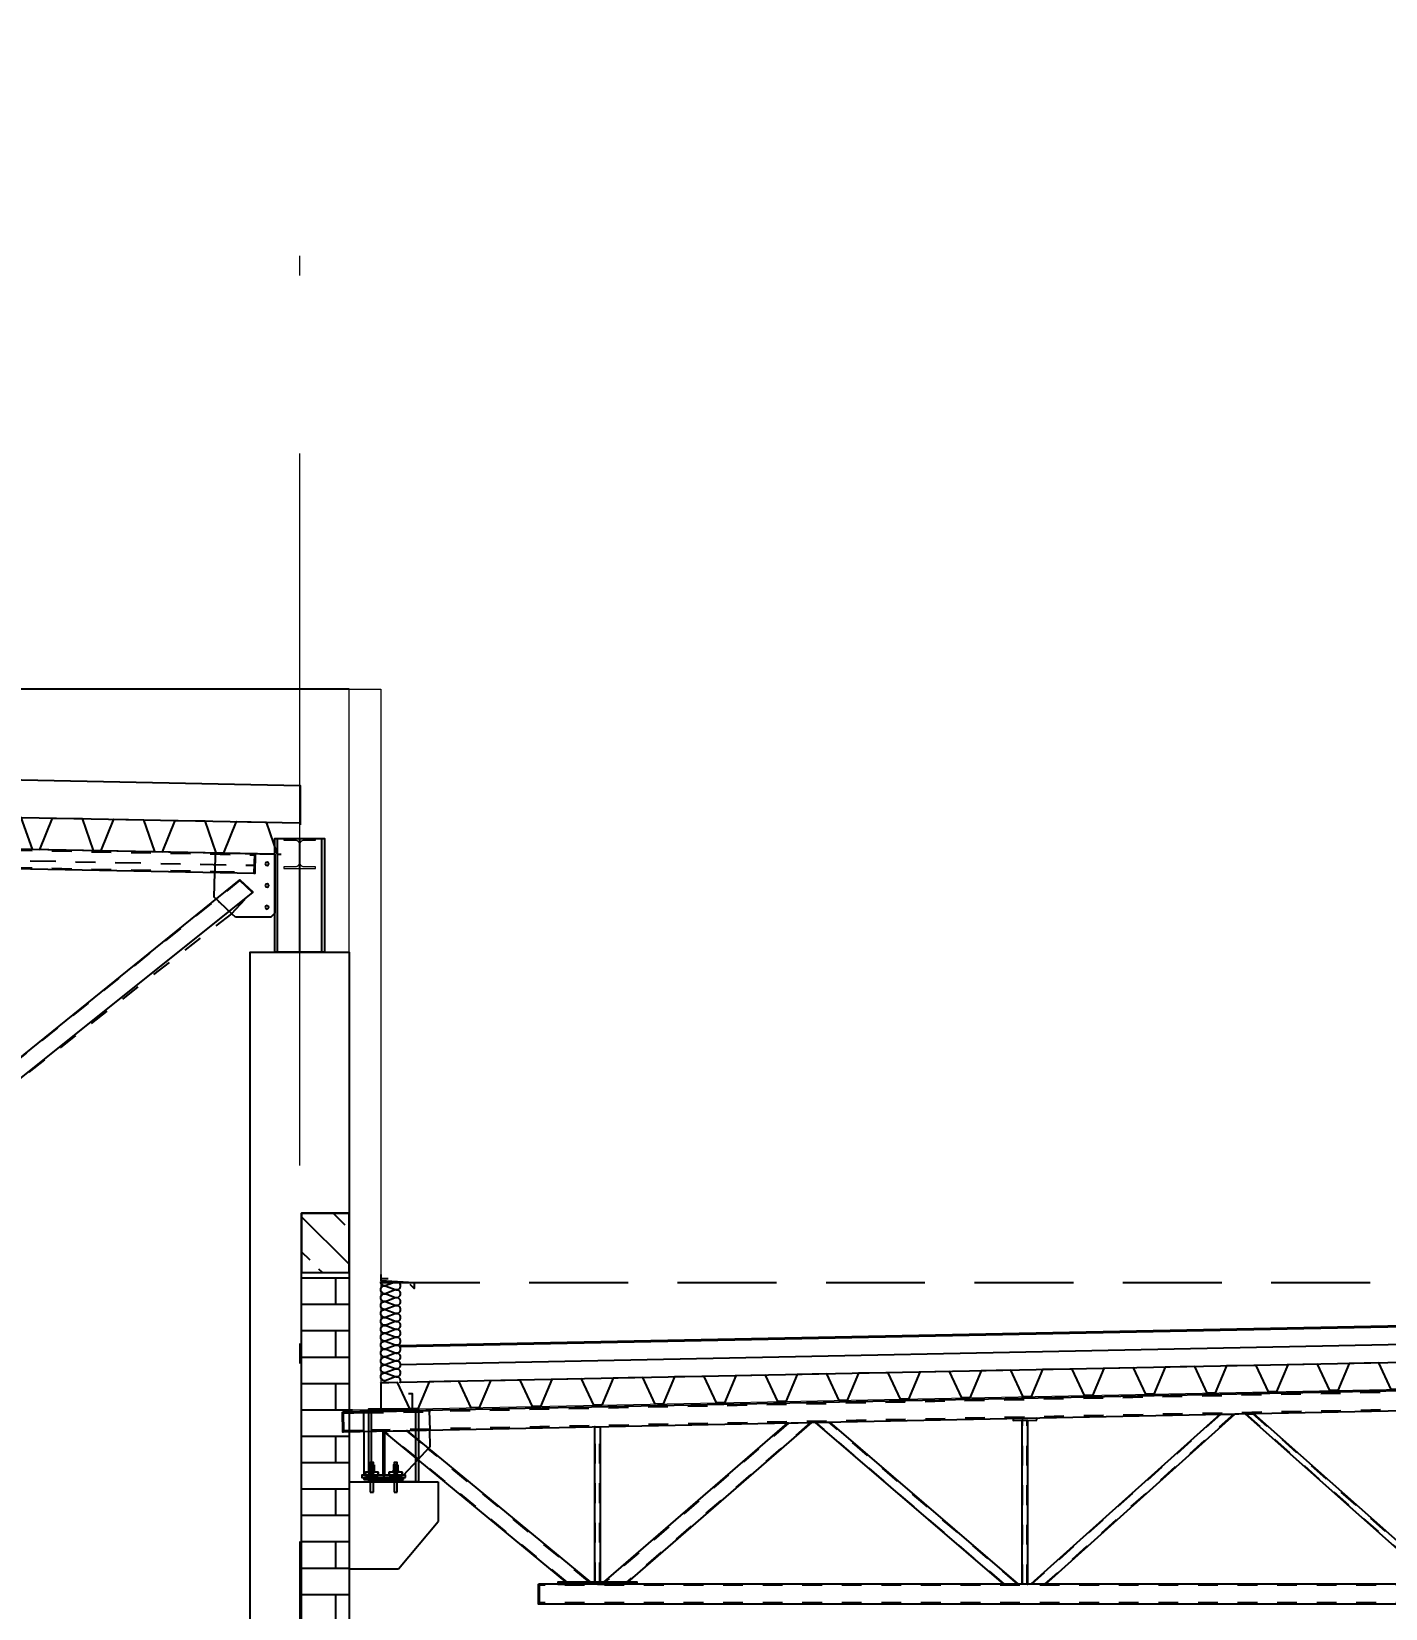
# Model space of a CAD drawing. Extents: x 6529560 to 6558080, y 5579316 to 5588131.
# Drawn here: x 6543811.01 to 6543817.85, y 5579492.81 to 5579500.78 of the extents above; entities that cross this region are included whole.
import ezdxf

# ---------------------------------------------------------------- set-up
doc = ezdxf.new("R2010")
doc.units = 0
doc.header["$MEASUREMENT"] = 0
for name, pattern in [('ACAD_ISO03W100', [30, 12, -18]), ('ACAD_ISO10W100', [18, 12, -3, 0, -3]), ('DASHDOT', [20, 13, -3.4, 0.2, -3.4]), ('DASHED', [0.75, 0.5, -0.25]), ('GR_SOLID', [0]), ('HIDDEN', [0.375, 0.25, -0.125])]:
    doc.linetypes.add(name, pattern=pattern)
doc.layers.get('0').update_dxf_attribs({"color": 2, "linetype": 'CONTINUOUS', "lineweight": 5})
for name, color, linetype in [('3_Części', 7, 'CONTINUOUS'), ('5_Śruby', 7, 'CONTINUOUS'), ('ACHSRASTER', 10, 'CONTINUOUS'), ('Blech-verz_Schnitt', 2, 'CONTINUOUS'), ('Dachblech_Schnitt', 40, 'CONTINUOUS'), ('Dämmung_Schnitt', 1, 'CONTINUOUS'), ('Kon', 3, 'CONTINUOUS'), ('KONS_KW_100L', 1, 'DASHED'), ('KONS_KW_301L', 1, 'CONTINUOUS'), ('KONS_KW_304L', 4, 'CONTINUOUS'), ('KONS_KW_309H', 9, 'CONTINUOUS'), ('Os1', 6, 'CONTINUOUS'), ('P', 9, 'HIDDEN'), ('Stahl_Schnitt', 4, 'CONTINUOUS'), ('Wandbl-Schnitt', 7, 'CONTINUOUS'), ('Zb', 2, 'CONTINUOUS')]:
    doc.layers.add(name, color=color, linetype=linetype)
for name, color, linetype, lineweight in [('arch_osie', 181, 'CONTINUOUS', 5), ('arch_sciany murowane wewnetrzne', 20, 'CONTINUOUS', 25), ('FACHW_TRG_N8', 7, 'GR_SOLID', 18), ('W_BETON_N6', 94, 'GR_SOLID', 18)]:
    doc.layers.add(name, color=color, linetype=linetype, lineweight=lineweight)
doc.styles.add('ROMANS', font='romans.shx', dxfattribs={"width": 0.8})
doc.linetypes.add('BATTING', pattern='A,0.0001,-0.1,[134,ltypeshp.shx,S=0.1,R=0,X=-0.1,Y=0],-0.2,[134,ltypeshp.shx,S=0.1,R=180,X=0.1,Y=0],-0.1', length=0.4001)
doc.dimstyles.new('D-GB-50', dxfattribs={"dimscale": 50, "dimtxt": 2.5, "dimasz": 2.5, "dimexe": 1, "dimexo": 2, "dimtad": 1, "dimdec": 0, "dimtxsty": 'ROMANS', "dimblk": 'OBLIQUE', "dimcen": 2.5, "dimdle": 1, "dimclrd": 256, "dimclre": 256, "dimclrt": 2, "dimadec": 0, "dimazin": 0, "dimtfac": 1, "dimtdec": 0, "dimtix": 1, "dimtmove": 2, "dimatfit": 3, "dimfxl": 1, "dimarcsym": 0})

# ---------------------------------------------------------------- blocks, each defined once
blk = doc.blocks.new('_OBLIQUE')
at = {"color": 0, "linetype": 'ByBlock', "lineweight": -2}
blk.add_line((-0.5, -0.5), (0.5, 0.5), dxfattribs=at)
blk = doc.blocks.new('BL1457099143_00038')
at = {"layer": '3_Części', "color": 2, "linetype": 'HIDDEN', "ltscale": 0.1}
for p, q in [((18717.7, 13602.5), (18719.7, 13502.5)), ((18697.9, 13354.9), (18632.3, 13293.3))]:
    blk.add_line(p, q, dxfattribs=at)
at = {"layer": '3_Części', "color": 3, "linetype": 'Continuous'}
blk.add_line((18615.2, 13277.3), (18632.3, 13293.3), dxfattribs=at)
for points in [[(18717.7, 13602.5), (18717.7, 13602.6), (18415.6, 13596.5), (18415.6, 13297.3), (18435.6, 13277.3), (18615.2, 13277.3)], [(18697.9, 13354.9), (18722.2, 13377.7), (18719.7, 13502.5)]]:
    blk.add_lwpolyline(points, dxfattribs=at)
blk = doc.blocks.new('BL1457099143_00039')
at = {"layer": '3_Części', "color": 2, "linetype": 'HIDDEN', "ltscale": 0.1}
for p, q in [((18517.8, 13598.6), (18514.8, 13598.5)), ((18514.8, 13598.5), (18516.8, 13498.5)), ((18519.8, 13498.6), (18517.8, 13598.6)), ((18516.8, 13498.5), (18519.8, 13498.6))]:
    blk.add_line(p, q, dxfattribs=at)
blk = doc.blocks.new('BL1457099143_00040')
at = {"layer": '3_Części', "color": 3, "linetype": 'Continuous'}
blk.add_lwpolyline([(18517.8, 13598.6), (18514.8, 13598.5), (18516.8, 13498.5), (18519.8, 13498.6), (18517.8, 13598.6)], dxfattribs=at)
blk = doc.blocks.new('BL1457099143_00041')
at = {"layer": '3_Części', "color": 2, "linetype": 'HIDDEN', "ltscale": 0.1}
for p, q in [((18593.2, 13466.5), (18527.6, 13404.9)), ((18527.6, 13404.9), (18529.6, 13402.7)), ((18529.6, 13402.7), (18595.3, 13464.3)), ((18595.3, 13464.3), (18593.2, 13466.5))]:
    blk.add_line(p, q, dxfattribs=at)
blk = doc.blocks.new('BL1457099143_00042')
at = {"layer": '3_Części', "color": 3, "linetype": 'Continuous'}
blk.add_lwpolyline([(18595.3, 13464.3), (18593.2, 13466.5), (18527.6, 13404.9), (18529.6, 13402.7), (18595.3, 13464.3)], dxfattribs=at)
blk = doc.blocks.new('BL1457099143_00043')
at = {"layer": '5_Śruby', "color": 5, "linetype": 'Continuous'}
for centre in [(18455.6, 13547.3), (18455.6, 13437.3), (18455.6, 13327.3)]:
    blk.add_circle(centre, 9, dxfattribs=at)
blk = doc.blocks.new('A$C3290457D')
at = {"layer": '3_Części', "color": 3, "linetype": 'Continuous'}
for p, q in [((4121.7, 1670), (15144.6, 1457.4)), ((15142.6, 1357.4), (9905.7, 1454.3)), ((15142.6, 1357.5), (15142.6, 1357.4)), ((13445.1, 10), (15067.1, 1323.2)), ((15067.1, 1323.2), (15132.7, 1261.6)), ((15132.7, 1261.6), (13568.5, 10))]:
    blk.add_line(p, q, dxfattribs=at)
at = {"layer": '3_Części', "color": 1, "linetype": 'DASHDOT', "ltscale": 10}
blk.add_line((4121.7, 1620.2), (15148.6, 1398.6), dxfattribs=at)
at = {"layer": '3_Części', "color": 2, "linetype": 'HIDDEN', "ltscale": 0.1}
for p, q in [((14943.5, 1455.4), (14943.6, 1461.4)), ((15142.7, 1363.4), (15144.5, 1451.4)), ((15144.5, 1451.4), (15144.6, 1457.4)), ((14941.6, 1361.4), (14941.7, 1367.4)), ((14941.7, 1367.4), (15142.7, 1363.4)), ((15142.7, 1363.4), (15142.6, 1357.5)), ((14966, 1211), (14963.8, 1213.1)), ((15027.2, 1153.6), (15130.5, 1263.7)), ((15029.4, 1151.5), (15027.2, 1153.6))]:
    blk.add_line(p, q, dxfattribs=at)
at = {"layer": 'KONS_KW_301L', "linetype": 'ACAD_ISO03W100'}
for p, q in [((4121.7, 1664), (15144.5, 1451.4)), ((4121.7, 1576), (14941.7, 1367.4)), ((13449.2, 10), (15069.3, 1321.1)), ((15027.2, 1153.6), (13564.4, 10))]:
    blk.add_line(p, q, dxfattribs=at)
at = {"xscale": -1}
for name in ['BL1457099143_00038', 'BL1457099143_00039', 'BL1457099143_00040', 'BL1457099143_00043', 'BL1457099143_00041', 'BL1457099143_00042']:
    blk.add_blockref(name, (33662.3, -12141.1), dxfattribs=at)
blk = doc.blocks.new('A$C184A766E')
at = {"layer": '3_Części', "color": 2, "linetype": 'HIDDEN', "ltscale": 0.1}
for p, q in [((-1807.5, 63.7), (-1807.4, 57.7)), ((6.2, 0.1), (0, 0)), ((118.7, 2.4), (125, 2.5)), ((145.4, 2.9), (140.9, 2.8)), ((211.4, 4.3), (215.9, 4.3)), ((1189.5, 13.9), (1186.5, 13.9)), ((1213.5, 14.4), (1216.5, 14.5)), ((2190.9, 44.1), (2186.3, 44)), ((2258.2, 45.4), (2262.8, 45.5)), ((2318.8, 46.6), (2314.4, 46.6)), ((2354.1, 47.4), (2358.5, 47.4)), ((-1805.6, -30.3), (-1805.5, -36.3)), ((-970.5, -19.5), (-973.5, -19.6)), ((-946.5, -19), (-943.5, -19)), ((-1810.9, -127.4), (-1813.6, -130.4)), ((-1253.5, -913.6), (-1253.5, -815.6)), ((-1158.5, -814.6), (-758.5, -814.6)), ((-1111.7, -804.6), (-1117.9, -804.6)), ((-998.7, -804.6), (-992.5, -804.6)), ((-970.5, -804.6), (-973.5, -804.6)), ((-946.5, -804.6), (-943.5, -804.6)), ((-921.2, -804.6), (-927.3, -804.6)), ((-811.4, -804.6), (-805.3, -804.6)), ((1097.8, -814.6), (1093.2, -814.6)), ((1165.4, -814.6), (1170, -814.6)), ((1189.5, -814.6), (1186.5, -814.6)), ((1213.5, -814.6), (1216.5, -814.6)), ((1235.3, -814.6), (1230.9, -814.6)), ((1301.2, -814.6), (1305.7, -814.6))]:
    blk.add_line(p, q, dxfattribs=at)
at = {"layer": 'ACHSRASTER'}
blk.add_line((2314.4, 46.6), (2262.8, 45.5), dxfattribs=at)
at = {"layer": 'Kon'}
for p, q in [((-2241.5, -45.1), (8822.7, 177.5)), ((-2241.5, -44.1), (-2243.5, 53.9)), ((-2139.5, 51), (-2139.5, 57)), ((-805.3, -804.6), (125, 2.5)), ((140.9, 2.8), (1093.2, -814.6)), ((1170, -814.6), (215.9, 4.3)), ((1186.5, 13.9), (1186.5, -814.6)), ((1216.5, -814.6), (1216.5, 14.5)), ((2186.3, 44), (1230.9, -814.6)), ((1305.7, -814.6), (2262.8, 45.5)), ((2314.4, 46.6), (3282.7, -814.6)), ((3327.8, -814.6), (2358.5, 47.4)), ((-2139.5, -43), (-2139.5, -37)), ((-2138.5, -43), (-2138.5, -263.6)), ((-2043.5, -41.2), (-2033.5, -41.2)), ((-2033.5, -40.9), (-1924.4, -38.7)), ((-2033.5, -40.9), (-2033.5, -41.2)), ((-2033.5, -213.6), (-2033.5, -41.2)), ((-2033.5, -41.9), (-2033.5, -41.2)), ((-2033.5, -47.1), (-2033.5, -41.9)), ((-2033.5, -47.1), (-1117.9, -804.6)), ((-1918.2, -38.6), (-1924.4, -38.7)), ((-992.5, -804.6), (-1918.2, -38.6)), ((-1804.8, -119.5), (-1806.5, -36.3)), ((-973.5, -19.6), (-973.5, -804.6)), ((-943.5, -804.6), (-943.5, -19)), ((0, 0), (-927.3, -804.6)), ((-1811.6, -126.8), (-1866.1, -185.6)), ((-1811.6, -126.8), (-1804.8, -119.5)), ((-2110.1, -225.8), (-2110.1, -240.6)), ((-2110.1, -225.8), (-2110.1, -240.6)), ((-2106.5, -198.6), (-2106.5, -348.6)), ((-2106.5, -211), (-2106.5, -348.6)), ((-2098.5, -211), (-2098.5, -225.8)), ((-2098.5, -211), (-2098.5, -225.8)), ((-2098.5, -225.8), (-2098.5, -240.6)), ((-2098.5, -225.8), (-2098.5, -240.6)), ((-2090.5, -348.6), (-2090.5, -198.6)), ((-2090.5, -348.6), (-2090.5, -211)), ((-2086.9, -211), (-2086.9, -225.8)), ((-2086.9, -211), (-2086.9, -225.8)), ((-2086.9, -225.8), (-2086.9, -240.6)), ((-2086.9, -225.8), (-2086.9, -240.6)), ((-2043.5, -213.6), (-2033.5, -213.6)), ((-2033.5, -263.6), (-2033.5, -213.6)), ((-1990.1, -225.8), (-1990.1, -240.6)), ((-1990.1, -225.8), (-1990.1, -240.6)), ((-1986.5, -198.6), (-1986.5, -348.6)), ((-1986.5, -211), (-1986.5, -348.6)), ((-1978.5, -211), (-1978.5, -225.8)), ((-1978.5, -211), (-1978.5, -225.8)), ((-1978.5, -225.8), (-1978.5, -240.6)), ((-1978.5, -225.8), (-1978.5, -240.6)), ((-1970.5, -348.6), (-1970.5, -198.6)), ((-1970.5, -348.6), (-1970.5, -211)), ((-1966.9, -211), (-1966.9, -225.8)), ((-1966.9, -211), (-1966.9, -225.8)), ((-1966.9, -225.8), (-1966.9, -240.6)), ((-1966.9, -225.8), (-1966.9, -240.6)), ((-1938.5, -263.6), (-1866.1, -185.6)), ((-1862.6, -183.3), (-1865.3, -186.2)), ((-1938.5, -263.6), (-2138.5, -263.6)), ((-2107.5, -275.6), (-2138.5, -275.6)), ((-2138.5, -285.6), (-2107.5, -285.6)), ((-2066, -247.6), (-2131, -247.6)), ((-2131, -263.6), (-2131, -247.6)), ((-2131, -263.6), (-2066, -263.6)), ((-2131, -263.6), (-2066, -263.6)), ((-2112.2, -240.6), (-2112.2, -244.1)), ((-2112.2, -240.6), (-2112.2, -244.1)), ((-2112.2, -244.1), (-2112.2, -247.6)), ((-2112.2, -244.1), (-2112.2, -247.6)), ((-2107.5, -280.6), (-2107.5, -275.6)), ((-2107.5, -280.6), (-2107.5, -283.6)), ((-2107.5, -283.6), (-2107.5, -285.6)), ((-2098.5, -247.6), (-2098.5, -243.6)), ((-2098.5, -247.6), (-2098.5, -263.6)), ((-2098.5, -253.6), (-2098.5, -249.6)), ((-2098.5, -253.6), (-2098.5, -269.6)), ((-2098.5, -263.6), (-2098.5, -259.6)), ((-2098.5, -263.6), (-2098.5, -275.6)), ((-2098.5, -263.6), (-2098.5, -267.6)), ((-2098.5, -269.6), (-2098.5, -273.6)), ((-2098.5, -275.6), (-2098.5, -279.6)), ((-1987.5, -275.6), (-2089.5, -275.6)), ((-2089.5, -275.6), (-2089.5, -280.6)), ((-2089.5, -280.6), (-2089.5, -283.6)), ((-2089.5, -283.6), (-2089.5, -285.6)), ((-2089.5, -285.6), (-1987.5, -285.6)), ((-2084.8, -244.1), (-2084.8, -240.6)), ((-2084.8, -244.1), (-2084.8, -240.6)), ((-2084.8, -247.6), (-2084.8, -244.1)), ((-2084.8, -247.6), (-2084.8, -244.1)), ((-2066, -247.6), (-2066, -263.6)), ((-2043.5, -243.6), (-2033.5, -243.6)), ((-2043.5, -243.6), (-2033.5, -243.6)), ((-2043.5, -263.6), (-2033.5, -263.6)), ((-1946, -247.6), (-2011, -247.6)), ((-2011, -263.6), (-2011, -247.6)), ((-2011, -263.6), (-1946, -263.6)), ((-2011, -263.6), (-1946, -263.6)), ((-1992.2, -240.6), (-1992.2, -244.1)), ((-1992.2, -240.6), (-1992.2, -244.1)), ((-1992.2, -244.1), (-1992.2, -247.6)), ((-1992.2, -244.1), (-1992.2, -247.6)), ((-1987.5, -275.6), (-1987.5, -280.6)), ((-1987.5, -280.6), (-1987.5, -283.6)), ((-1987.5, -283.6), (-1987.5, -285.6)), ((-1978.5, -247.6), (-1978.5, -243.6)), ((-1978.5, -247.6), (-1978.5, -243.6)), ((-1978.5, -247.6), (-1978.5, -263.6)), ((-1978.5, -247.6), (-1978.5, -263.6)), ((-1978.5, -263.6), (-1978.5, -259.6)), ((-1978.5, -263.6), (-1978.5, -275.6)), ((-1978.5, -263.6), (-1978.5, -267.6)), ((-1978.5, -263.6), (-1978.5, -267.6)), ((-1978.5, -275.6), (-1978.5, -279.6)), ((-1938.5, -275.6), (-1969.5, -275.6)), ((-1969.5, -275.6), (-1969.5, -280.6)), ((-1969.5, -280.6), (-1969.5, -283.6)), ((-1969.5, -283.6), (-1969.5, -285.6)), ((-1969.5, -285.6), (-1938.5, -285.6)), ((-1964.8, -244.1), (-1964.8, -240.6)), ((-1964.8, -244.1), (-1964.8, -240.6)), ((-1964.8, -247.6), (-1964.8, -244.1)), ((-1964.8, -247.6), (-1964.8, -244.1)), ((-1946, -247.6), (-1946, -263.6)), ((-1938.5, -280.6), (-1938.5, -275.6))]:
    blk.add_line(p, q, dxfattribs=at)
for points in [[(8795.7, 277), (-2243.5, 54.9), (-2241.5, -45.1)], [(-2243.5, 53.9), (-2248.5, 53.8), (-2246.5, -44.2), (-2241.5, -44.1)], [(-2138.5, -43), (-2138.5, 57), (-1808.5, 63.6), (-1806.5, -36.3)], [(1261.7, 15.4), (1261.5, 25.4), (1141.5, 23), (1141.7, 13), (1261.7, 15.4)], [(-2033.5, -41.2), (-2043.5, -41.2), (-2043.5, -213.6)], [(-2043.5, -41.2), (-2043.5, -213.6), (-2043.5, -263.6), (-2033.5, -263.6)], [(-2033.5, -263.6), (-2033.5, -213.6), (-2033.5, -41.2)], [(-2086.9, -211), (-2098.5, -211), (-2110.1, -211), (-2110.1, -225.8)], [(-2086.9, -211), (-2098.5, -211), (-2110.1, -211), (-2110.1, -225.8)], [(-2110.1, -225.8), (-2098.5, -225.8), (-2086.9, -225.8)], [(-2110.1, -225.8), (-2098.5, -225.8), (-2086.9, -225.8)], [(-2098.5, -198.6), (-2100.3, -198.6), (-2102, -198.6), (-2103.5, -198.6), (-2104.8, -198.6), (-2105.7, -198.6), (-2106.3, -198.6), (-2106.5, -198.6), (-2106.5, -211)], [(-2090.5, -198.6), (-2090.7, -198.6), (-2091.3, -198.6), (-2092.3, -198.6), (-2093.5, -198.6), (-2095, -198.6), (-2096.7, -198.6), (-2098.5, -198.6), (-2100.3, -198.6), (-2102, -198.6), (-2103.5, -198.6), (-2104.8, -198.6), (-2105.7, -198.6), (-2106.3, -198.6), (-2106.5, -198.6)], [(-2090.5, -211), (-2090.5, -198.6), (-2090.7, -198.6), (-2091.3, -198.6), (-2092.3, -198.6), (-2093.5, -198.6), (-2095, -198.6), (-2096.7, -198.6), (-2098.5, -198.6)], [(-2033.5, -213.6), (-2043.5, -213.6), (-2043.5, -263.6)], [(-1966.9, -211), (-1978.5, -211), (-1990.1, -211), (-1990.1, -225.8)], [(-1966.9, -211), (-1978.5, -211), (-1990.1, -211), (-1990.1, -225.8)], [(-1990.1, -225.8), (-1978.5, -225.8), (-1966.9, -225.8)], [(-1990.1, -225.8), (-1978.5, -225.8), (-1966.9, -225.8)], [(-1978.5, -198.6), (-1980.3, -198.6), (-1982, -198.6), (-1983.5, -198.6), (-1984.8, -198.6), (-1985.7, -198.6), (-1986.3, -198.6), (-1986.5, -198.6), (-1986.5, -211)], [(-1970.5, -198.6), (-1970.7, -198.6), (-1971.3, -198.6), (-1972.3, -198.6), (-1973.5, -198.6), (-1975, -198.6), (-1976.7, -198.6), (-1978.5, -198.6), (-1980.3, -198.6), (-1982, -198.6), (-1983.5, -198.6), (-1984.8, -198.6), (-1985.7, -198.6), (-1986.3, -198.6), (-1986.5, -198.6)], [(-1970.5, -211), (-1970.5, -198.6), (-1970.7, -198.6), (-1971.3, -198.6), (-1972.3, -198.6), (-1973.5, -198.6), (-1975, -198.6), (-1976.7, -198.6), (-1978.5, -198.6)], [(-1928.5, -275.6), (-1928.5, -263.6), (-2148.5, -263.6), (-2148.5, -275.6), (-1928.5, -275.6)], [(-2138.5, -275.6), (-2138.5, -280.6), (-1938.5, -280.6)], [(-1938.5, -283.6), (-1938.5, -280.6), (-2138.5, -280.6), (-2138.5, -283.6), (-1938.5, -283.6)], [(-1938.5, -285.6), (-1938.5, -283.6), (-2138.5, -283.6), (-2138.5, -285.6)], [(-2066, -263.6), (-2066, -247.6), (-2131, -247.6), (-2131, -263.6)], [(-2110.1, -240.6), (-2110.4, -240.6), (-2112.2, -240.6)], [(-2110.1, -240.6), (-2110.4, -240.6), (-2112.2, -240.6)], [(-2112.2, -244.1), (-2110.4, -244.1), (-2105.4, -244.1), (-2098.5, -244.1), (-2091.7, -244.1), (-2086.6, -244.1), (-2084.8, -244.1)], [(-2112.2, -244.1), (-2110.4, -244.1), (-2105.4, -244.1), (-2098.5, -244.1), (-2091.7, -244.1), (-2086.6, -244.1), (-2084.8, -244.1)], [(-2112.2, -247.6), (-2110.4, -247.6), (-2105.4, -247.6), (-2098.5, -247.6), (-2091.7, -247.6), (-2086.6, -247.6), (-2084.8, -247.6)], [(-2112.2, -247.6), (-2110.4, -247.6), (-2105.4, -247.6), (-2098.5, -247.6), (-2091.7, -247.6), (-2086.6, -247.6), (-2084.8, -247.6)], [(-2110.1, -240.6), (-2098.5, -240.6), (-2086.9, -240.6)], [(-2110.1, -240.6), (-2098.5, -240.6), (-2086.9, -240.6)], [(-2089.5, -275.6), (-2089.8, -275.6), (-2090.7, -275.6), (-2092.1, -275.6), (-2094, -275.6), (-2096.2, -275.6), (-2098.5, -275.6), (-2100.8, -275.6), (-2103, -275.6), (-2104.9, -275.6), (-2106.3, -275.6), (-2107.2, -275.6), (-2107.5, -275.6)], [(-2107.5, -285.6), (-2107.2, -285.6), (-2106.3, -285.6), (-2104.9, -285.6), (-2103, -285.6), (-2100.8, -285.6), (-2098.5, -285.6), (-2096.2, -285.6), (-2094, -285.6), (-2092.1, -285.6), (-2090.7, -285.6), (-2089.8, -285.6), (-2089.5, -285.6)], [(-2084.8, -240.6), (-2086.6, -240.6), (-2086.9, -240.6)], [(-2084.8, -240.6), (-2086.6, -240.6), (-2086.9, -240.6)], [(-1946, -263.6), (-1946, -247.6), (-2011, -247.6), (-2011, -263.6)], [(-1990.1, -240.6), (-1990.4, -240.6), (-1992.2, -240.6)], [(-1990.1, -240.6), (-1990.4, -240.6), (-1992.2, -240.6)], [(-1992.2, -244.1), (-1990.4, -244.1), (-1985.4, -244.1), (-1978.5, -244.1), (-1971.7, -244.1), (-1966.6, -244.1), (-1964.8, -244.1)], [(-1992.2, -244.1), (-1990.4, -244.1), (-1985.4, -244.1), (-1978.5, -244.1), (-1971.7, -244.1), (-1966.6, -244.1), (-1964.8, -244.1)], [(-1992.2, -247.6), (-1990.4, -247.6), (-1985.4, -247.6), (-1978.5, -247.6), (-1971.7, -247.6), (-1966.6, -247.6), (-1964.8, -247.6)], [(-1992.2, -247.6), (-1990.4, -247.6), (-1985.4, -247.6), (-1978.5, -247.6), (-1971.7, -247.6), (-1966.6, -247.6), (-1964.8, -247.6)], [(-1990.1, -240.6), (-1978.5, -240.6), (-1966.9, -240.6)], [(-1990.1, -240.6), (-1978.5, -240.6), (-1966.9, -240.6)], [(-1969.5, -275.6), (-1969.8, -275.6), (-1970.7, -275.6), (-1972.1, -275.6), (-1974, -275.6), (-1976.2, -275.6), (-1978.5, -275.6), (-1980.8, -275.6), (-1983, -275.6), (-1984.9, -275.6), (-1986.3, -275.6), (-1987.2, -275.6), (-1987.5, -275.6)], [(-1987.5, -285.6), (-1987.2, -285.6), (-1986.3, -285.6), (-1984.9, -285.6), (-1983, -285.6), (-1980.8, -285.6), (-1978.5, -285.6), (-1976.2, -285.6), (-1974, -285.6), (-1972.1, -285.6), (-1970.7, -285.6), (-1969.8, -285.6), (-1969.5, -285.6)], [(-1964.8, -240.6), (-1966.6, -240.6), (-1966.9, -240.6)], [(-1964.8, -240.6), (-1966.6, -240.6), (-1966.9, -240.6)], [(-2106.5, -348.6), (-2106.3, -348.6), (-2105.7, -348.6), (-2104.8, -348.6), (-2103.5, -348.6), (-2102, -348.6), (-2100.3, -348.6), (-2098.5, -348.6), (-2096.7, -348.6), (-2095, -348.6), (-2093.5, -348.6), (-2092.3, -348.6), (-2091.3, -348.6), (-2090.7, -348.6), (-2090.5, -348.6)], [(-2106.5, -348.6), (-2106.3, -348.6), (-2105.7, -348.6), (-2104.8, -348.6), (-2103.5, -348.6), (-2102, -348.6), (-2100.3, -348.6), (-2098.5, -348.6), (-2096.7, -348.6), (-2095, -348.6), (-2093.5, -348.6), (-2092.3, -348.6), (-2091.3, -348.6), (-2090.7, -348.6), (-2090.5, -348.6)], [(-1986.5, -348.6), (-1986.3, -348.6), (-1985.7, -348.6), (-1984.8, -348.6), (-1983.5, -348.6), (-1982, -348.6), (-1980.3, -348.6), (-1978.5, -348.6), (-1976.7, -348.6), (-1975, -348.6), (-1973.5, -348.6), (-1972.3, -348.6), (-1971.3, -348.6), (-1970.7, -348.6), (-1970.5, -348.6)], [(-1986.5, -348.6), (-1986.3, -348.6), (-1985.7, -348.6), (-1984.8, -348.6), (-1983.5, -348.6), (-1982, -348.6), (-1980.3, -348.6), (-1978.5, -348.6), (-1976.7, -348.6), (-1975, -348.6), (-1973.5, -348.6), (-1972.3, -348.6), (-1971.3, -348.6), (-1970.7, -348.6), (-1970.5, -348.6)], [(-1253.5, -815.6), (-1258.5, -815.6), (-1258.5, -913.6), (-1253.5, -913.6)], [(-1253.5, -914.6), (7976.5, -914.6), (7976.5, -814.6), (-1253.5, -814.6), (-1253.5, -914.6)], [(-758.5, -814.6), (-758.5, -804.6), (-1158.5, -804.6), (-1158.5, -814.6)]]:
    blk.add_lwpolyline(points, dxfattribs=at)
at = {"layer": 'KONS_KW_301L', "linetype": 'ACAD_ISO03W100'}
for p, q in [((8595.6, 266.9), (-1807.4, 57.7)), ((8597.4, 179), (-1805.6, -30.3)), ((-2139.5, 51), (-2243.4, 48.9)), ((-2139.5, 51), (-1807.4, 57.7)), ((6.2, 0.1), (-921.2, -804.6)), ((1165.4, -814.6), (211.4, 4.3)), ((1213.5, -814.6), (1213.5, 14.4)), ((2190.9, 44.1), (1235.3, -814.6)), ((3323.3, -814.6), (2354.1, 47.4)), ((-2139.5, -37), (-2241.6, -39.1)), ((-1805.6, -30.3), (-2139.5, -37)), ((-1862.6, -183.3), (-2033.5, -41.9)), ((-1924.4, -38.7), (-1813.6, -130.4)), ((-946.5, -804.6), (-946.5, -19)), ((-998.7, -804.6), (-1813.6, -130.4)), ((7976.5, -819.6), (-1253.5, -819.6)), ((7976.5, -909.6), (-1253.5, -909.6))]:
    blk.add_line(p, q, dxfattribs=at)
for points in [[(6.2, 0.1), (118.7, 2.4), (-811.4, -804.6), (-921.2, -804.6)], [(1165.4, -814.6), (1097.8, -814.6), (145.4, 2.9), (211.4, 4.3)], [(1213.5, -814.6), (1189.5, -814.6), (1189.5, 13.9), (1213.5, 14.4)], [(2190.9, 44.1), (2258.2, 45.4), (1301.2, -814.6), (1235.3, -814.6)], [(3323.3, -814.6), (3287.2, -814.6), (2318.8, 46.6), (2354.1, 47.4)], [(-946.5, -804.6), (-970.5, -804.6), (-970.5, -19.5), (-946.5, -19)], [(-998.7, -804.6), (-1111.7, -804.6), (-1862.6, -183.3)]]:
    blk.add_lwpolyline(points, dxfattribs=at)

msp = doc.modelspace()

# ---------------------------------------------------------------- hatches: boundary and pattern name
at = {"layer": 'KONS_KW_309H'}
h = msp.add_hatch(dxfattribs=at)
h.set_pattern_fill('ANSI33', color=256, angle=90, style=0)
h.set_pattern_definition([(135, (6536959.8022, 5573838.99416), (-0.1767766954, -0.1767766954), []), (135, (6536959.8022, 5573839.17094), (-0.1767766954, -0.1767766954), [0.125, -0.0625])])
h.paths.add_polyline_path([(6543812.6152, 5579494.8049), (6543812.3752, 5579494.8049), (6543812.3752, 5579494.5049), (6543812.6152, 5579494.5049)])
at = {"layer": 'P'}
h = msp.add_hatch(dxfattribs=at)
h.set_pattern_fill('AR-BRSTD', color=256, scale=0.05, style=0)
h.set_pattern_definition([(0, (6536960.94851, 5573841.10454), (0, 0.13335), []), (90, (6536960.94851, 5573841.10454), (-0.2, 0.13335), [0.13335, -0.13335])])
h.paths.add_polyline_path([(6543812.6152, 5579494.5049), (6543812.3751, 5579494.5049), (6543812.3752, 5579489.0549), (6543812.6152, 5579489.0549)])

# ---------------------------------------------------------------- linework, layer by layer
at = {"elevation": 0.0224}
msp.add_lwpolyline([(6543812.2853, 5579496.5476), (6543812.4453, 5579496.5476), (6543812.4453, 5579496.5566), (6543812.3833, 5579496.5566, -0.414214), (6543812.3683, 5579496.5716), (6543812.3683, 5579496.6756, -0.414214), (6543812.3833, 5579496.6906), (6543812.4453, 5579496.6906), (6543812.4453, 5579496.6996), (6543812.2853, 5579496.6996), (6543812.2853, 5579496.6906), (6543812.3473, 5579496.6906, -0.414214), (6543812.3623, 5579496.6756), (6543812.3623, 5579496.5716, -0.414214), (6543812.3473, 5579496.5566), (6543812.2853, 5579496.5566), (6543812.2853, 5579496.5476)], format="xyb", dxfattribs=at)
at = {"layer": 'arch_osie', "linetype": 'ACAD_ISO10W100', "ltscale": 0.3, "extrusion": (8.0265e-10, -4.94832e-09, 1), "elevation": 0}
msp.add_lwpolyline([(6543812.3652, 5579478.5458), (6543812.3652, 5579500.3799)], dxfattribs=at)
at = {"layer": 'arch_sciany murowane wewnetrzne', "elevation": -7.3167}
msp.add_lwpolyline([(6543812.6152, 5579488.7349), (6543812.6152, 5579487.3048), (6543812.3752, 5579487.3048), (6543812.3752, 5579494.8049), (6543812.6152, 5579494.8049), (6543812.6152, 5579489.0549)], dxfattribs=at)
at = {"layer": 'Blech-verz_Schnitt', "elevation": 22.0844}
msp.add_lwpolyline([(6543812.8152, 5579493.9468), (6543812.7752, 5579493.9468), (6543812.7752, 5579493.8118), (6543812.9352, 5579493.8118), (6543812.9352, 5579493.8918), (6543812.9152, 5579493.8918)], dxfattribs=at)
at = {"layer": 'Dachblech_Schnitt'}
for points, elevation in [([(6543810.4126, 5579496.6563), (6543810.4326, 5579496.6559), (6543810.4956, 5579496.8147), (6543810.6456, 5579496.8118), (6543810.7025, 5579496.6507), (6543810.7425, 5579496.65), (6543810.8056, 5579496.8088), (6543810.9556, 5579496.8059), (6543811.0125, 5579496.6448), (6543811.0525, 5579496.644), (6543811.1155, 5579496.8028), (6543811.2655, 5579496.7999), (6543811.3224, 5579496.6388), (6543811.3424, 5579496.6384)], 0.0447), ([(6543811.3424, 5579496.6384), (6543811.3624, 5579496.638), (6543811.4255, 5579496.7968), (6543811.5754, 5579496.7939), (6543811.6324, 5579496.6328), (6543811.6724, 5579496.632), (6543811.7354, 5579496.7909), (6543811.8854, 5579496.788), (6543811.9423, 5579496.6269), (6543811.9823, 5579496.6261), (6543812.0454, 5579496.7849), (6543812.1953, 5579496.782), (6543812.2522, 5579496.6209), (6543812.2722, 5579496.6205)], 0.0447), ([(6543818.2113, 5579493.9209), (6543818.1913, 5579493.9205), (6543818.1286, 5579494.0542), (6543817.9787, 5579494.0512), (6543817.9214, 5579493.9151), (6543817.8814, 5579493.9143), (6543817.8187, 5579494.048), (6543817.6687, 5579494.045), (6543817.6114, 5579493.9089), (6543817.5714, 5579493.9081), (6543817.5088, 5579494.0418), (6543817.3588, 5579494.0388), (6543817.3015, 5579493.9027), (6543817.2815, 5579493.9023)], 7.3838), ([(6543814.4921, 5579493.8465), (6543814.4721, 5579493.8461), (6543814.4094, 5579493.9798), (6543814.2594, 5579493.9768), (6543814.2021, 5579493.8407), (6543814.1621, 5579493.8399), (6543814.0994, 5579493.9736), (6543813.9495, 5579493.9706), (6543813.8922, 5579493.8345), (6543813.8522, 5579493.8337), (6543813.7895, 5579493.9674), (6543813.6395, 5579493.9644), (6543813.5822, 5579493.8283), (6543813.5622, 5579493.8279)], 7.3838), ([(6543815.4219, 5579493.8651), (6543815.4019, 5579493.8647), (6543815.3392, 5579493.9984), (6543815.1892, 5579493.9954), (6543815.1319, 5579493.8593), (6543815.0919, 5579493.8585), (6543815.0293, 5579493.9922), (6543814.8793, 5579493.9892), (6543814.822, 5579493.8531), (6543814.782, 5579493.8523), (6543814.7193, 5579493.986), (6543814.5693, 5579493.983), (6543814.5121, 5579493.8469), (6543814.4921, 5579493.8465)], 7.3838), ([(6543816.3517, 5579493.8837), (6543816.3317, 5579493.8833), (6543816.269, 5579494.017), (6543816.119, 5579494.014), (6543816.0617, 5579493.8779), (6543816.0218, 5579493.8771), (6543815.9591, 5579494.0108), (6543815.8091, 5579494.0078), (6543815.7518, 5579493.8717), (6543815.7118, 5579493.8709), (6543815.6491, 5579494.0046), (6543815.4992, 5579494.0016), (6543815.4419, 5579493.8655), (6543815.4219, 5579493.8651)], 7.3838), ([(6543817.2815, 5579493.9023), (6543817.2615, 5579493.9019), (6543817.1988, 5579494.0356), (6543817.0488, 5579494.0326), (6543816.9916, 5579493.8965), (6543816.9516, 5579493.8957), (6543816.8889, 5579494.0294), (6543816.7389, 5579494.0264), (6543816.6816, 5579493.8903), (6543816.6416, 5579493.8895), (6543816.5789, 5579494.0232), (6543816.429, 5579494.0202), (6543816.3717, 5579493.8841), (6543816.3517, 5579493.8837)], 7.3838), ([(6543813.5622, 5579493.8279), (6543813.5422, 5579493.8275), (6543813.4796, 5579493.9612), (6543813.3296, 5579493.9582), (6543813.2723, 5579493.8221), (6543813.2323, 5579493.8213), (6543813.1696, 5579493.955), (6543813.0197, 5579493.952), (6543812.9624, 5579493.8159), (6543812.9224, 5579493.8151), (6543812.8597, 5579493.9488), (6543812.7752, 5579493.9471)], 7.3838), ([(6543812.6324, 5579493.8093), (6543812.6152, 5579493.8089)], 7.3838)]:
    msp.add_lwpolyline(points, dxfattribs=dict(at, elevation=elevation))
at = {"layer": 'Dämmung_Schnitt'}
for p, q in [((6543812.8711, 5579494.1353, 7.3838), (6543823.9115, 5579494.3574, 7.3838)), ((6543812.8711, 5579494.1353, 7.3838), (6543823.9115, 5579494.3574, 7.3838)), ((6543812.8712, 5579494.1303, 7.3838), (6543823.9116, 5579494.3524, 7.3838)), ((6543812.8748, 5579493.9503, 7.3838), (6543823.9152, 5579494.1724, 7.3838)), ((6543812.8748, 5579493.9503, 7.3838), (6543823.9152, 5579494.1724, 7.3838)), ((6543812.7752, 5579494.0689, 7.3838), (6543812.7752, 5579494.0689, 7.3838)), ((6543812.7752, 5579494.0689, 7.3838), (6543812.7752, 5579494.0689, 7.3838)), ((6543812.7752, 5579494.0639, 7.3838), (6543812.7752, 5579494.0639, 7.3838)), ((6543812.6033, 5579493.9461, 7.3838), (6543812.6029, 5579493.9461, 7.3838)), ((6543812.767, 5579493.9494, 7.3838), (6543812.7666, 5579493.9494, 7.3838)), ((6543812.7752, 5579493.9539, 7.3838), (6543812.7752, 5579493.9539, 7.3838)), ((6543812.8088, 5579493.9503, 7.3838), (6543812.8084, 5579493.9503, 7.3838)), ((6543812.8509, 5579493.9511, 7.3838), (6543812.8505, 5579493.9511, 7.3838))]:
    msp.add_line(p, q, dxfattribs=at)
at = {"layer": 'Dämmung_Schnitt', "linetype": 'BATTING', "ltscale": 180}
msp.add_line((6543812.873, 5579494.0403, 7.3838), (6543823.9134, 5579494.2624, 7.3838), dxfattribs=at)
at = {"layer": 'Dämmung_Schnitt', "elevation": 7.3838}
msp.add_lwpolyline([(6543812.8713, 5579493.9459, 0.16521), (6543812.8752, 5579493.958, 0.511813), (6543812.8484, 5579493.9768), (6543812.8021, 5579493.9592, -0.529384), (6543812.7752, 5579493.978), (6543812.7752, 5579493.9784, -0.526983), (6543812.8021, 5579493.9968), (6543812.8484, 5579493.9792, 0.529384), (6543812.8752, 5579493.998, 0.511813), (6543812.8484, 5579494.0168), (6543812.8021, 5579493.9992, -0.529384), (6543812.7752, 5579494.018), (6543812.7752, 5579494.0184, -0.526983), (6543812.8021, 5579494.0368), (6543812.8484, 5579494.0192, 0.529384), (6543812.8752, 5579494.038, 0.511813), (6543812.8484, 5579494.0568), (6543812.8021, 5579494.0392, -0.529384), (6543812.7752, 5579494.058), (6543812.7752, 5579494.0584, -0.526983), (6543812.8021, 5579494.0768), (6543812.8484, 5579494.0592, 0.529384), (6543812.8752, 5579494.078, 0.511813), (6543812.8484, 5579494.0968), (6543812.8021, 5579494.0792, -0.529384), (6543812.7752, 5579494.098), (6543812.7752, 5579494.0984, -0.526983), (6543812.8021, 5579494.1168), (6543812.8484, 5579494.0992, 0.529384), (6543812.8752, 5579494.118, 0.511813), (6543812.8484, 5579494.1368), (6543812.8021, 5579494.1192, -0.529384), (6543812.7752, 5579494.138), (6543812.7752, 5579494.1384, -0.526983), (6543812.8021, 5579494.1568), (6543812.8484, 5579494.1392, 0.529384), (6543812.8752, 5579494.158, 0.511813), (6543812.8484, 5579494.1768), (6543812.8021, 5579494.1592, -0.529384), (6543812.7752, 5579494.178), (6543812.7752, 5579494.1784, -0.526983), (6543812.8021, 5579494.1968), (6543812.8484, 5579494.1792, 0.529384), (6543812.8752, 5579494.198, 0.511813), (6543812.8484, 5579494.2168), (6543812.8021, 5579494.1992, -0.529384), (6543812.7752, 5579494.218), (6543812.7752, 5579494.2184, -0.526983), (6543812.8021, 5579494.2368), (6543812.8484, 5579494.2192, 0.529384), (6543812.8752, 5579494.238, 0.511813), (6543812.8484, 5579494.2568), (6543812.8021, 5579494.2392, -0.529384), (6543812.7752, 5579494.258), (6543812.7752, 5579494.2584, -0.526983), (6543812.8021, 5579494.2768), (6543812.8484, 5579494.2592, 0.529384), (6543812.8752, 5579494.278, 0.511813), (6543812.8484, 5579494.2968), (6543812.8021, 5579494.2792, -0.529384), (6543812.7752, 5579494.298), (6543812.7752, 5579494.2984, -0.526983), (6543812.8021, 5579494.3168), (6543812.8484, 5579494.2992, 0.529384), (6543812.8752, 5579494.318, 0.511813), (6543812.8484, 5579494.3368), (6543812.8021, 5579494.3192, -0.529384), (6543812.7752, 5579494.338), (6543812.7752, 5579494.3384, -0.526983), (6543812.8021, 5579494.3568), (6543812.8484, 5579494.3392, 0.529384), (6543812.8752, 5579494.358, 0.511813), (6543812.8484, 5579494.3768), (6543812.8021, 5579494.3592, -0.529384), (6543812.7752, 5579494.378), (6543812.7752, 5579494.3784, -0.526983), (6543812.8021, 5579494.3968), (6543812.8484, 5579494.3792, 0.529384), (6543812.8752, 5579494.398, 0.511813), (6543812.8484, 5579494.4168), (6543812.8021, 5579494.3992, -0.529384), (6543812.7752, 5579494.418), (6543812.7752, 5579494.4184, -0.526983), (6543812.8021, 5579494.4368), (6543812.8484, 5579494.4192, 0.529384), (6543812.8752, 5579494.438, 0.511813), (6543812.8484, 5579494.4568), (6543812.8021, 5579494.4392, -0.529384), (6543812.7752, 5579494.458), (6543812.7752, 5579494.4584)], format="xyb", dxfattribs=at)
at = {"layer": 'FACHW_TRG_N8'}
msp.add_line((6543812.6152, 5579493.8089, 7.3838), (6543823.9163, 5579494.035, 7.3838), dxfattribs=at)
at = {"layer": 'Kon'}
for p, q in [((6543812.2389, 5579496.6207, 0.0447), (6543801.1151, 5579496.8353, 0.0447)), ((6543812.2528, 5579496.1244, 0.0224), (6543812.2528, 5579496.6996, 0.0224)), ((6543812.4778, 5579496.1244, 0.0224), (6543812.4778, 5579496.6996, 0.0224)), ((6543812.7276, 5579493.446, -7.3167), (6543812.7276, 5579493.8154, 7.3838)), ((6543812.9526, 5579493.446, -7.3167), (6543812.9526, 5579493.8154, 7.3838))]:
    msp.add_line(p, q, dxfattribs=at)
for points, elevation in [([(6543812.4903, 5579496.1244), (6543812.2403, 5579496.1244), (6543812.2403, 5579496.6996), (6543812.4903, 5579496.6996)], 0.0224), ([(6543812.9651, 5579493.446), (6543812.7151, 5579493.446), (6543812.7151, 5579493.8154), (6543812.9651, 5579493.8154)], 7.3838)]:
    msp.add_lwpolyline(points, close=True, dxfattribs=dict(at, elevation=elevation))
at = {"layer": 'KONS_KW_100L'}
msp.add_line((6543812.7752, 5579494.4549, 0.0224), (6543823.9152, 5579494.4549, 0.0224), dxfattribs=at)
at = {"layer": 'KONS_KW_301L'}
msp.add_line((6543812.6152, 5579497.4549, -7.3167), (6543802.2391, 5579497.4549, -6.4775), dxfattribs=at)
for points in [[(6543803.4177, 5579497.1492), (6543812.3682, 5579496.9676), (6543812.3685, 5579496.7676)], [(6543803.4168, 5579496.951), (6543812.3649, 5579496.7788)]]:
    msp.add_lwpolyline(points, dxfattribs=at)
at = {"layer": 'KONS_KW_304L', "elevation": -7.3167}
msp.add_lwpolyline([(6543812.3752, 5579494.5049), (6543812.6152, 5579494.5049), (6543812.6152, 5579494.8049), (6543812.3752, 5579494.8049)], close=True, dxfattribs=at)
at = {"layer": 'Os1'}
msp.add_line((6543812.3652, 5579496.1204, 0.0224), (6543812.3652, 5579496.6956, 0.0224), dxfattribs=at)
at = {"layer": 'Stahl_Schnitt'}
msp.add_line((6543812.6152, 5579493.5689, 7.3838), (6543812.6152, 5579493.5689, 7.3838), dxfattribs=at)
at = {"layer": 'W_BETON_N6', "elevation": 0.0224}
msp.add_lwpolyline([(6543812.6152, 5579497.4549), (6543812.7752, 5579497.4549), (6543812.7752, 5579493.8089), (6543812.6152, 5579493.8089)], close=True, dxfattribs=at)
at = {"layer": 'Wandbl-Schnitt'}
msp.add_line((6543812.7772, 5579494.4745, 0.0224), (6543812.8122, 5579494.4745, 0.0224), dxfattribs=at)
at = {"layer": 'Wandbl-Schnitt', "elevation": 0.0224}
msp.add_lwpolyline([(6543812.7752, 5579494.4945), (6543812.7752, 5579494.4645), (6543812.9432, 5579494.4545), (6543812.9432, 5579494.4245), (6543812.9232, 5579494.4445)], dxfattribs=at)
at = {"layer": 'Zb'}
for p, q in [((6543812.6152, 5579493.446, -7.3167), (6543813.0652, 5579493.446, -7.3167)), ((6543813.0652, 5579493.446, -7.3167), (6543813.0652, 5579493.246, -7.3167)), ((6543812.8652, 5579493.007, -7.3167), (6543813.0652, 5579493.246, -7.3167)), ((6543812.6152, 5579493.007, -7.3167), (6543812.8652, 5579493.007, -7.3167))]:
    msp.add_line(p, q, dxfattribs=at)
at = {"layer": 'Zb', "elevation": 0.0224}
msp.add_lwpolyline([(6543812.6152, 5579488.7349), (6543812.6152, 5579484.9549), (6543812.1152, 5579484.9549), (6543812.1152, 5579496.1239), (6543812.6152, 5579496.1239), (6543812.6152, 5579489.0549)], dxfattribs=at)

# ---------------------------------------------------------------- block references
at = {"layer": 'ACHSRASTER', "xscale": 0.0010000000006282, "yscale": 0.0010000000006282, "zscale": 0.0010000000006282}
for name, p in [('A$C3290457D', (6543796.9935, 5579495.1653, 0.0447)), ('A$C184A766E', (6543814.8287, 5579493.7439, -7.3167))]:
    msp.add_blockref(name, p, dxfattribs=at)

# ---------------------------------------------------------------- leaders
at = {"color": 1}
msp.add_leader([(6543788.8584, 5579497.6965, -27.825), (6543789.6957, 5579499.1969, -27.825), (6543797.2706, 5579499.1969, -27.825)], dimstyle='D-GB-50', override={"dimclrd": 0}, dxfattribs=at)

doc.saveas('drawing.dxf')
